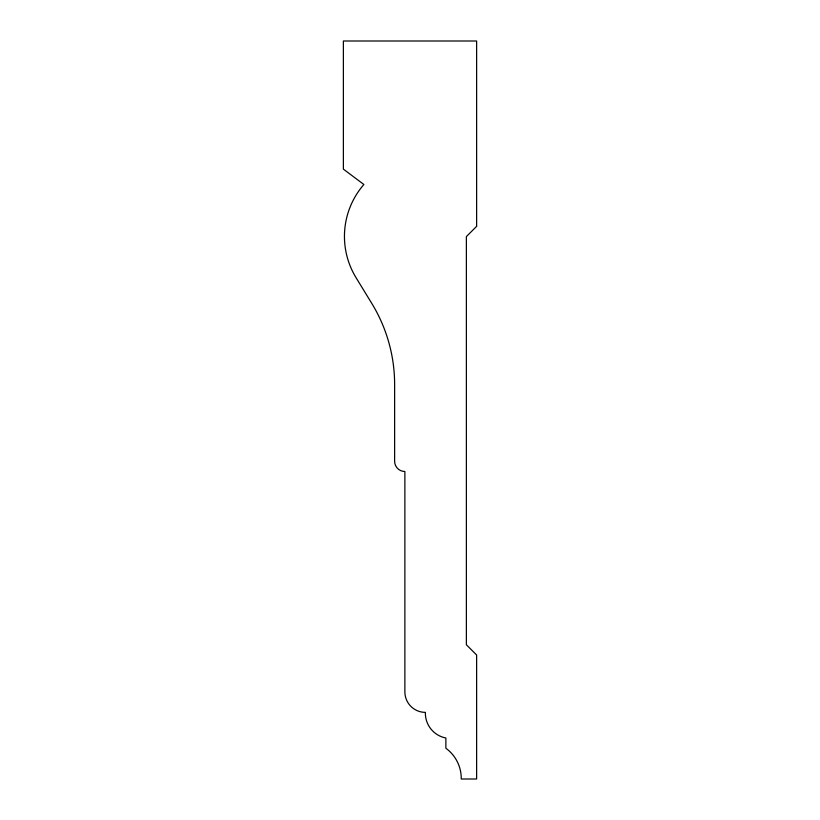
<?xml version="1.0" encoding="UTF-8"?>
<svg xmlns="http://www.w3.org/2000/svg" width="820" height="820" viewBox="0 0 820 820"><rect width="100%" height="100%" fill="white"/><g stroke="black" fill="none" stroke-linecap="round" stroke-linejoin="round"><path stroke-width="1.23" d="M476.625 226.34L466.375 236.59L466.375 644.756L476.625 655.006L476.625 779L461.25 779A37.331 37.331 0 0 0 445.875 748.25L445.875 738A25.256 25.256 0 0 1 425.375 712.375A20.5 20.5 0 0 1 404.875 691.875L404.875 471.5A10.25 10.25 0 0 1 394.625 461.25L394.625 384.375A155.554 155.554 0 0 0 371.819 303.472L356.054 277.683A79.13 79.13 0 0 1 363.875 184.5L343.375 169.125L343.375 41L476.625 41L476.625 226.34"/></g></svg>
